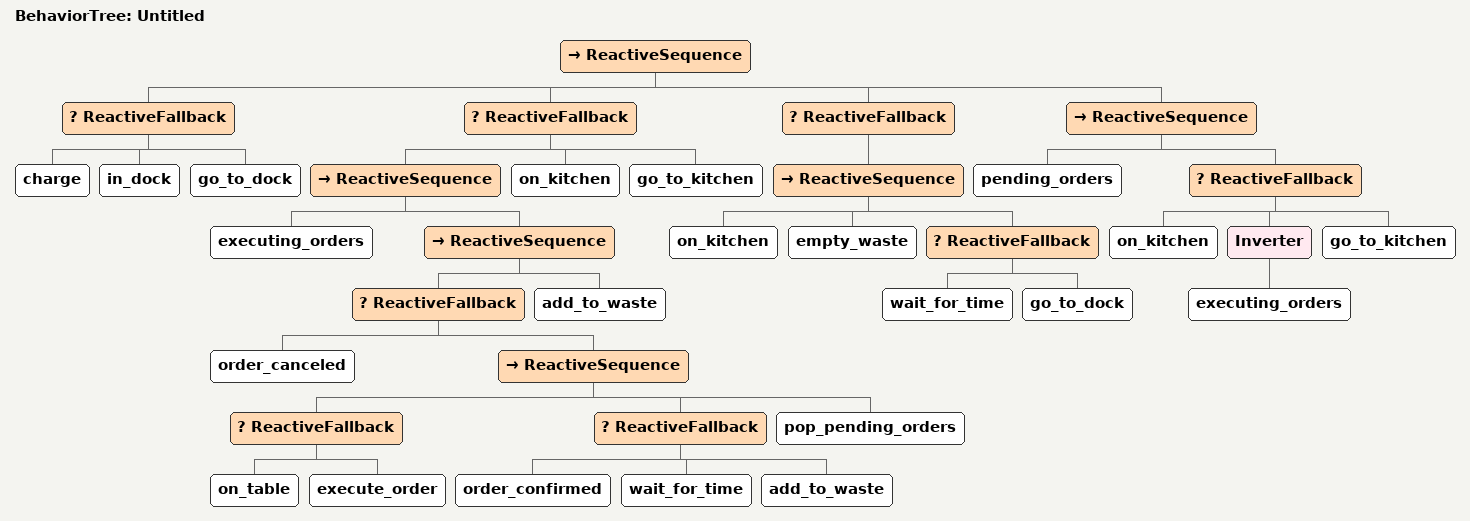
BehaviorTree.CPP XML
<?xml version="1.0" encoding="UTF-8"?>
<root BTCPP_format="4">
  <BehaviorTree ID="Untitled">
    <ReactiveSequence>
      <ReactiveFallback>
        <charge/>
        <in_dock/>
        <go_to_dock/>
      </ReactiveFallback>
      <ReactiveFallback>
        <ReactiveSequence>
          <executing_orders/>
          <ReactiveSequence>
            <ReactiveFallback>
              <order_canceled/>
              <ReactiveSequence>
                <ReactiveFallback>
                  <on_table/>
                  <execute_order/>
                </ReactiveFallback>
                <ReactiveFallback>
                  <order_confirmed/>
                  <wait_for_time/>
                  <add_to_waste/>
                </ReactiveFallback>
                <pop_pending_orders/>
              </ReactiveSequence>
            </ReactiveFallback>
            <add_to_waste/>
          </ReactiveSequence>
        </ReactiveSequence>
        <on_kitchen/>
        <go_to_kitchen/>
      </ReactiveFallback>
      <ReactiveFallback>
        <ReactiveSequence>
          <on_kitchen/>
          <empty_waste/>
          <ReactiveFallback>
            <wait_for_time/>
            <go_to_dock/>
          </ReactiveFallback>
        </ReactiveSequence>
      </ReactiveFallback>
      <ReactiveSequence>
        <pending_orders/>
        <ReactiveFallback>
          <on_kitchen/>
          <Inverter>
            <executing_orders/>
          </Inverter>
          <go_to_kitchen/>
        </ReactiveFallback>
      </ReactiveSequence>
    </ReactiveSequence>
  </BehaviorTree>

</root>
